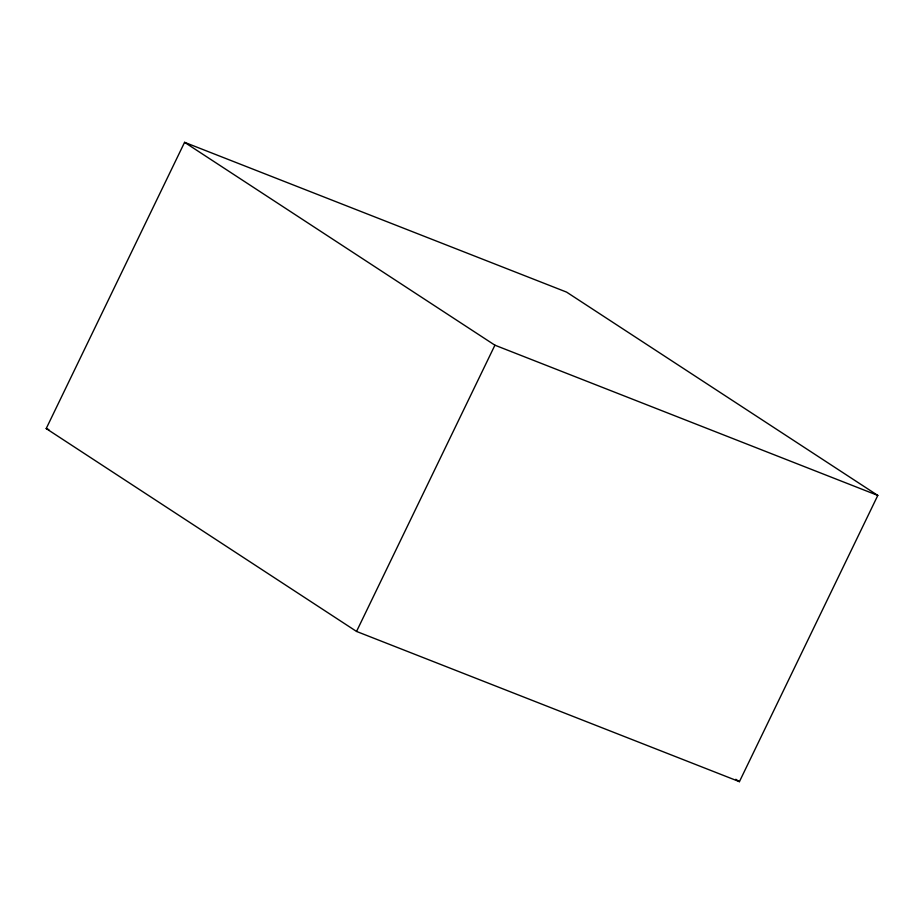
<?xml version="1.0" encoding="UTF-8"?>
<svg xmlns="http://www.w3.org/2000/svg" width="924" height="924" viewBox="0 0 924 924"><rect width="100%" height="100%" fill="white"/><g stroke="black" fill="none" stroke-linecap="round" stroke-linejoin="round"><path stroke-width="1.39" d="M46.2 428.574L184.581 142.331L566.585 292.111L877.8 495.426L739.419 781.669L356.537 631.439L46.2 428.574L48.88 429.625M356.537 631.439L494.918 345.195L184.581 142.331M494.918 345.195L877.8 495.426M735.804 779.302L739.419 781.669"/></g></svg>
